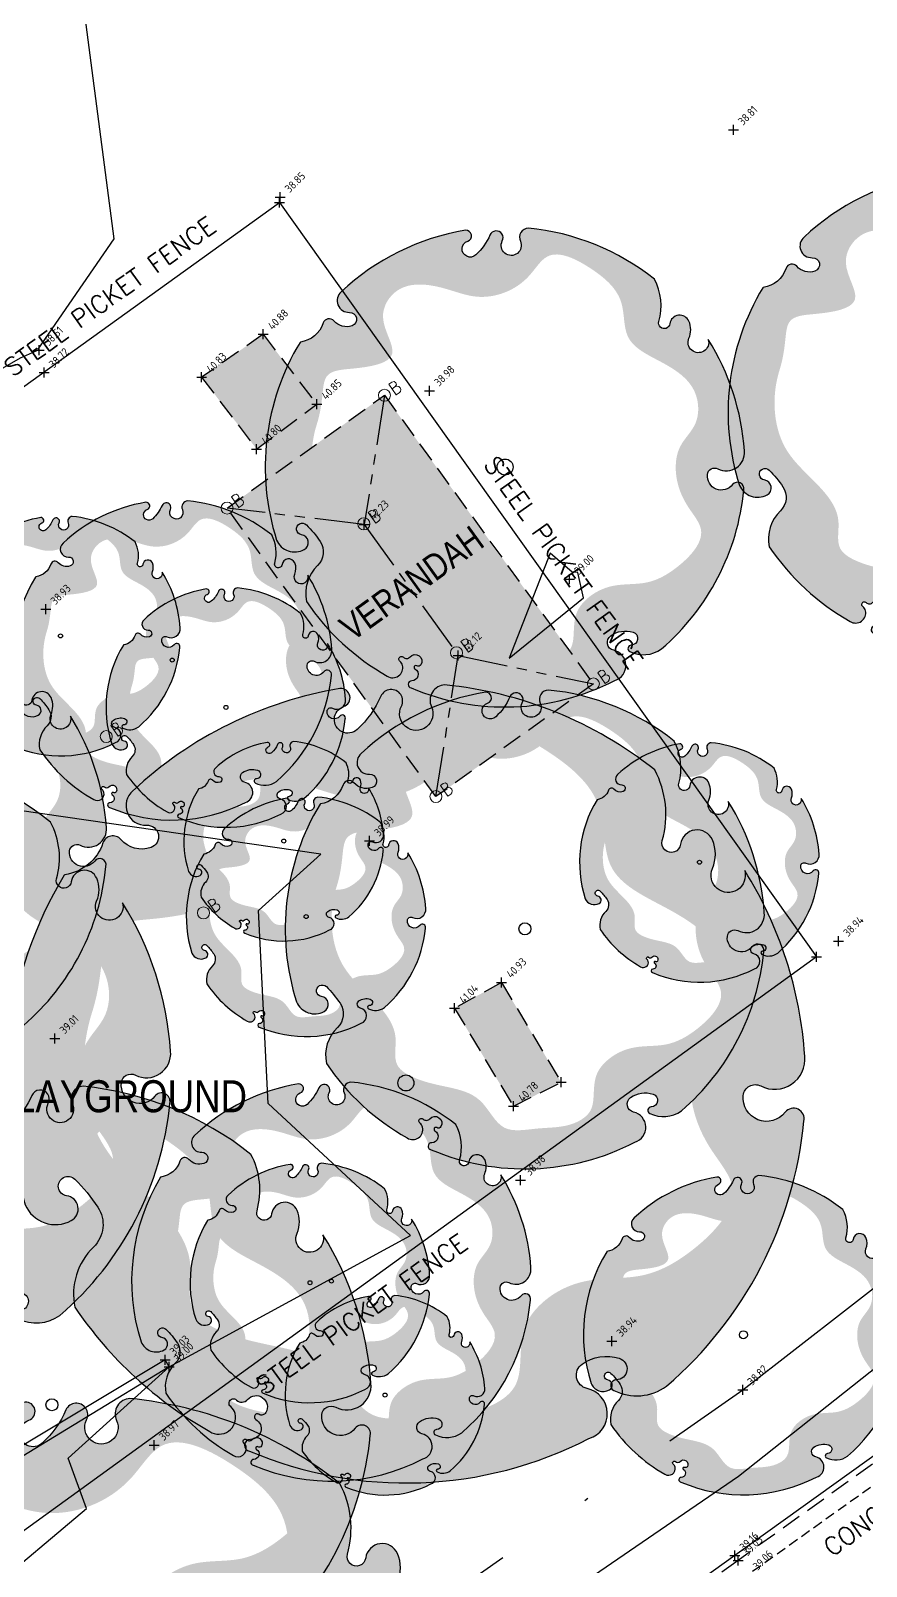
# Model space of a CAD drawing. Header units: metres. Extents: x 246075 to 247503, y 7418632 to 7419642.
# Drawn here: x 246833.66 to 246854.56, y 7418920.47 to 7418958.86 of the extents above; entities that cross this region are included whole.
import ezdxf
from ezdxf.enums import TextEntityAlignment as Align

# ---------------------------------------------------------------- set-up
doc = ezdxf.new("R2010")
doc.units = ezdxf.units.M
for name, pattern in [('DASHDOT', [10, 5, -2.5, 0, -2.5]), ('DASHED', [0.75, 0.5, -0.25]), ('HIDDEN', [0.375, 0.25, -0.125]), ('PHANTOM', [2.5, 1.25, -0.25, 0.25, -0.25, 0.25, -0.25])]:
    doc.linetypes.add(name, pattern=pattern)
for name, color, linetype in [('-TEXT', 7, 'Continuous'), ('103_TOE_OF_BATTER', 37, 'DASHDOT'), ('103_TOE_OF_BATTER-L', 37, 'DASHDOT'), ('103_TOE_OF_BATTER-S', 37, 'DASHDOT'), ('104_EXISTING_SURFACE-L', 35, 'Continuous'), ('104_EXISTING_SURFACE-S', 35, 'Continuous'), ('201_SINGLE_TREE-H', 63, 'Continuous'), ('201_SINGLE_TREE-S', 96, 'Continuous'), ('408_BACK_OF_KERB', 10, 'Continuous'), ('408_BACK_OF_KERB-L', 10, 'Continuous'), ('408_BACK_OF_KERB-S', 10, 'Continuous'), ('604_VERANDAH', 253, 'DASHED'), ('604_VERANDAH-L', 253, 'DASHED'), ('604_VERANDAH-S', 253, 'DASHED'), ('622_RETAIN_WALL_WOOD', 45, 'STONEWALL'), ('622_RETAIN_WALL_WOOD-L', 45, 'STONEWALL'), ('622_RETAIN_WALL_WOOD-S', 45, 'STONEWALL'), ('639_ROOF_RIDGE', 253, 'PHANTOM'), ('639_ROOF_RIDGE-L', 253, 'PHANTOM'), ('639_ROOF_RIDGE-S', 253, 'PHANTOM'), ('903_FENCE', 24, 'FENCELINE'), ('903_FENCE-S', 24, 'Continuous'), ('EX-BOLLARD_(SLS)', 89, 'Continuous'), ('EX-BUILDING_LINE', 150, 'Continuous'), ('Surface_Contours_Major', 4, 'Continuous'), ('Surface_Contours_Minor', 253, 'Continuous')]:
    doc.layers.add(name, color=color, linetype=linetype)
for name, color, linetype, true_color in [('406_LIP_OF_KERB', 7, 'HIDDEN', 0xff4100), ('406_LIP_OF_KERB-L', 7, 'HIDDEN', 0xff4100), ('407_INVERT_OF_KERB', 7, 'DASHED', 0xff4100), ('407_INVERT_OF_KERB-L', 7, 'DASHED', 0xff4100), ('407_INVERT_OF_KERB-S', 7, 'DASHED', 0xff4100)]:
    doc.layers.add(name, color=color, linetype=linetype, true_color=true_color)
doc.styles.add('BOLD', font='ARIALN.TTF')
doc.styles.add('ISO', font='iso.shx')
doc.styles.add('ISO2.5', font='isocp.shx', dxfattribs={"height": 2.5})
doc.styles.get("Standard").update_dxf_attribs({"font": 'SIMPLEX.shx'})
doc.linetypes.add('FENCELINE', pattern='A,0.5,-0.2,["/",Standard,S=0.1,R=0,X=0,Y=-0.05],-0.25', length=0.95)
doc.linetypes.add('STONEWALL', pattern='A,0,-0.0625,[131,AECCLAND,S=1,R=0,X=0,Y=0],-0.06303', length=0.12553)

# ---------------------------------------------------------------- blocks, each defined once
blk = doc.blocks.new('CROSS')
at = {"color": 0, "linetype": 'Continuous'}
for p, q in [((-0.5, 0), (0.5, 0)), ((0, -0.5), (0, 0.5))]:
    blk.add_line(p, q, dxfattribs=at)
blk = doc.blocks.new('201T')
at = {"layer": '201_SINGLE_TREE-S'}
blk.add_circle((0, 0), 0.5, dxfattribs=at)
blk = doc.blocks.new('201C')
at = {"layer": '201_SINGLE_TREE-H', "transparency": 33554534}
h = blk.add_hatch(color=256, dxfattribs=at)
h.paths.add_polyline_path([(-0.3717, -0.3344, 0.222926), (0.0196, -0.4996, 0.770799), (0.0439, -0.4417, -0.650302), (0.0511, -0.4116, -0.234737), (0.0964, -0.4247, -0.847312), (0.0816, -0.4475, 0.78443), (0.0732, -0.4583, 0.276934), (0.1352, -0.4813, 0.193599), (0.4309, -0.2536, 0.800435), (0.4144, -0.2337, -0.75216), (0.3757, -0.1925, -0.528914), (0.4006, -0.1909, 0.594112), (0.4663, -0.1804, 0.123805), (0.4962, 0.0616, -1.41759), (0.4607, 0.0811, 0.206906), (0.4758, 0.1133, 0.759729), (0.4374, 0.1252, -1.073307), (0.4187, 0.1392, 0.194379), (0.4474, 0.2231, 0.144612), (0.2544, 0.4304, 0.53339), (0.2277, 0.4128, -1.592592), (0.1939, 0.4293, 1.030038), (0.1758, 0.4513, -0.10361), (0.1314, 0.4262, -1.238487), (0.1282, 0.4593, 0.884725), (0.1336, 0.4818, 0.147549), (-0.1551, 0.4753, 0.71725), (-0.1579, 0.4291, -0.864032), (-0.1646, 0.4015, -0.310704), (-0.1946, 0.4266, 0.58143), (-0.2167, 0.4321, -0.281558), (-0.2766, 0.4162), (-0.2775, 0.4159, 0.217121), (-0.4959, 0.0634), (-0.4959, 0.0634, 0.440011), (-0.4522, 0.021, 0.723973), (-0.4442, 0.0516, -1.384648), (-0.4262, 0.0659, -0.051107), (-0.4149, 0.0223, -0.361502), (-0.441, -0.0208, 0.256822), (-0.4937, -0.0791, 0.116166), (-0.4065, -0.2911, 0.67803), (-0.3682, -0.2843, 0.170035), (-0.3696, -0.274, -1.054701), (-0.3596, -0.2696, 0.431903), (-0.3468, -0.2749, -0.910728), (-0.3329, -0.2993, -0.42046), (-0.3418, -0.2976, 1.007885), (-0.3479, -0.3018, -0.766634), (-0.3646, -0.3216, 0.938602), (-0.3717, -0.3344)])
edge = h.paths.add_edge_path(flags=16)
edge.add_spline(control_points=[(-0.3177, 0.2468), (-0.303, 0.2628), (-0.2856, 0.2893), (-0.256, 0.3411), (-0.1928, 0.3155), (-0.0921, 0.286), (-0.1162, 0.3941), (-0.0359, 0.4462), (0.0392, 0.3985), (0.1028, 0.3299), (0.1957, 0.3214), (0.2784, 0.3804), (0.3442, 0.2961), (0.3785, 0.2147), (0.3303, 0.1307), (0.3915, 0.0592), (0.4378, -0.0139), (0.4055, -0.0919), (0.3459, -0.1091), (0.3102, -0.1666), (0.3057, -0.2282), (0.3286, -0.3091), (0.2408, -0.3447), (0.1647, -0.3496), (0.103, -0.3142), (0.0463, -0.3153), (0.0047, -0.3356), (-0.0139, -0.3682), (-0.0327, -0.4069), (-0.0927, -0.4151), (-0.1463, -0.3868), (-0.23, -0.3665), (-0.2245, -0.2773), (-0.2864, -0.2294), (-0.3344, -0.1941), (-0.3737, -0.1409), (-0.3276, -0.0866), (-0.344, -0.0009), (-0.3866, 0.0828), (-0.3665, 0.1796), (-0.3359, 0.2271), (-0.3177, 0.2468)], knot_values=[0, 0, 0, 0, 0.064972, 0.101243, 0.15652, 0.245586, 0.324463, 0.387907, 0.486094, 0.554514, 0.671826, 0.728629, 0.823661, 0.919885, 0.989953, 1.075257, 1.171704, 1.23593, 1.293575, 1.346478, 1.426142, 1.479146, 1.570817, 1.644481, 1.712561, 1.774901, 1.807, 1.846291, 1.885582, 1.928182, 2.007036, 2.074591, 2.151638, 2.226455, 2.293426, 2.340744, 2.397548, 2.47317, 2.587294, 2.673595, 2.754259, 2.754259, 2.754259, 2.754259], degree=3, periodic=0)
at = {"layer": '201_SINGLE_TREE-S'}
blk.add_lwpolyline([(-0.3717, -0.3344, 0.222926), (0.0196, -0.4996, 0.770799), (0.0439, -0.4417, -0.650302), (0.0511, -0.4116, -0.234737), (0.0964, -0.4247, -0.847312), (0.0816, -0.4475, 0.78443), (0.0732, -0.4583, 0.276934), (0.1352, -0.4813, 0.193599), (0.4309, -0.2536, 0.800435), (0.4144, -0.2337, -0.75216), (0.3757, -0.1925, -0.528914), (0.4006, -0.1909, 0.594112), (0.4663, -0.1804, 0.123805), (0.4962, 0.0616, -1.41759), (0.4607, 0.0811, 0.206906), (0.4758, 0.1133, 0.759729), (0.4374, 0.1252, -1.073307), (0.4187, 0.1392, 0.194379), (0.4474, 0.2231, 0.144612), (0.2544, 0.4304, 0.53339), (0.2277, 0.4128, -1.592592), (0.1939, 0.4293, 1.030038), (0.1758, 0.4513, -0.10361), (0.1314, 0.4262, -1.238487), (0.1282, 0.4593, 0.884725), (0.1336, 0.4818, 0.147549), (-0.1551, 0.4753, 0.71725), (-0.1579, 0.4291, -0.864032), (-0.1646, 0.4015, -0.310704), (-0.1946, 0.4266, 0.58143), (-0.2167, 0.4321, -0.281558), (-0.2766, 0.4162), (-0.2775, 0.4159, 0.217121), (-0.4959, 0.0634), (-0.4959, 0.0634, 0.440011), (-0.4522, 0.021, 0.723973), (-0.4442, 0.0516, -1.384648), (-0.4262, 0.0659, -0.051107), (-0.4149, 0.0223, -0.361502), (-0.441, -0.0208, 0.256822), (-0.4937, -0.0791, 0.116166), (-0.4065, -0.2911, 0.67803), (-0.3682, -0.2843, 0.170035), (-0.3696, -0.274, -1.054701), (-0.3596, -0.2696, 0.431903), (-0.3468, -0.2749, -0.910728), (-0.3329, -0.2993, -0.42046), (-0.3418, -0.2976, 1.007885), (-0.3479, -0.3018, -0.766634), (-0.3646, -0.3216, 0.938602), (-0.3717, -0.3344)], format="xyb", dxfattribs=at)
blk = doc.blocks.new('BOLR')
at = {"color": 0, "linetype": 'Continuous', "lineweight": 13}
for p, q in [((0.339, 0.168), (0.251, 0.168)), ((0.251, 0.168), (0.251, -0.159)), ((0.339, 0.024), (0.251, 0.024)), ((0.251, 0.024), (0.256, 0.024)), ((0.395, 0.146), (0.339, 0.168)), ((0.339, 0.024), (0.395, 0.04)), ((0.384, 0.007), (0.339, 0.024)), ((0.417, -0.026), (0.384, 0.007)), ((0.411, 0.096), (0.395, 0.146)), ((0.395, 0.04), (0.411, 0.096)), ((0.251, -0.159), (0.339, -0.159)), ((0.251, -0.159), (0.256, -0.159)), ((0.339, -0.159), (0.384, -0.148)), ((0.384, -0.148), (0.417, -0.115)), ((0.433, -0.07), (0.417, -0.026)), ((0.417, -0.115), (0.433, -0.07))]:
    blk.add_line(p, q, dxfattribs=at)
blk.add_circle((0, 0), 0.15, dxfattribs=at)
blk = doc.blocks.new('CK')
at = {"layer": '-TEXT'}
blk.add_text('CONCRETE  K.  &  CH.', height=0.45, dxfattribs=at).set_placement((-0.032, -0.236), align=Align.CENTER)

msp = doc.modelspace()

# ---------------------------------------------------------------- hatches: boundary and pattern name
at = {"layer": 'EX-BUILDING_LINE'}
h = msp.add_hatch(color=9, dxfattribs=at)
h.dxf.hatch_style = 1
h.paths.add_polyline_path([(246837.934, 7418950.195), (246839.309, 7418948.402), (246840.812, 7418949.522), (246839.472, 7418951.271)])
h = msp.add_hatch(color=9, dxfattribs=at)
h.dxf.hatch_style = 1
h.paths.add_polyline_path([(246843.795, 7418939.712), (246838.569, 7418946.926), (246842.506, 7418949.745), (246847.732, 7418942.53)])
h = msp.add_hatch(color=9, dxfattribs=at)
h.dxf.hatch_style = 1
h.paths.add_polyline_path([(246845.438, 7418935.064), (246846.926, 7418932.572), (246845.732, 7418931.971), (246844.256, 7418934.425)])

# ---------------------------------------------------------------- linework, layer by layer
at = {"layer": '103_TOE_OF_BATTER'}
msp.add_lwpolyline([(246705.485, 7418928.476, 0.000003), (246706.202, 7418917.809, 0.000938)], format="xyb", dxfattribs=at)
msp.add_lwpolyline([(246821.197, 7418902.594), (246832.174, 7418910.85), (246841.366, 7418917.826), (246851.468, 7418924.88), (246858.333, 7418930.216)], dxfattribs=at)
at = {"layer": '406_LIP_OF_KERB'}
msp.add_line((246859.859, 7418926.143), (246851.606, 7418920.262), dxfattribs=at)
at = {"layer": '407_INVERT_OF_KERB'}
for p, q in [((246859.592, 7418926.517), (246851.352, 7418920.619)), ((246851.352, 7418920.619), (246842.75, 7418914.452))]:
    msp.add_line(p, q, dxfattribs=at)
at = {"layer": '408_BACK_OF_KERB'}
for p, q in [((246859.502, 7418926.642), (246851.272, 7418920.744)), ((246851.272, 7418920.744), (246842.668, 7418914.567))]:
    msp.add_line(p, q, dxfattribs=at)
at = {"layer": '604_VERANDAH'}
for p, q in [((246839.472, 7418951.271), (246837.934, 7418950.195)), ((246839.472, 7418951.271), (246840.812, 7418949.522)), ((246837.934, 7418950.195), (246839.309, 7418948.402)), ((246838.569, 7418946.926), (246842.506, 7418949.745)), ((246842.506, 7418949.745), (246847.732, 7418942.53)), ((246839.309, 7418948.402), (246840.812, 7418949.522)), ((246843.795, 7418939.712), (246838.569, 7418946.926)), ((246847.732, 7418942.53), (246843.795, 7418939.712)), ((246845.438, 7418935.064), (246844.256, 7418934.425)), ((246845.438, 7418935.064), (246846.926, 7418932.572)), ((246844.256, 7418934.425), (246845.732, 7418931.971)), ((246845.732, 7418931.971), (246846.926, 7418932.572))]:
    msp.add_line(p, q, dxfattribs=at)
at = {"layer": '622_RETAIN_WALL_WOOD'}
for p, q in [((246837.017, 7418925.635), (246832.902, 7418923.159)), ((246837.122, 7418925.457), (246837.017, 7418925.635)), ((246837.122, 7418925.457), (246832.967, 7418922.922))]:
    msp.add_line(p, q, dxfattribs=at)
at = {"layer": '639_ROOF_RIDGE'}
for p, q in [((246842.506, 7418949.745), (246842.002, 7418946.514)), ((246842.002, 7418946.514), (246838.569, 7418946.926)), ((246842.002, 7418946.514), (246844.353, 7418943.239)), ((246843.795, 7418939.712), (246844.353, 7418943.239)), ((246844.353, 7418943.239), (246847.732, 7418942.53))]:
    msp.add_line(p, q, dxfattribs=at)
at = {"layer": '903_FENCE'}
for p, q in [((246831.585, 7418948.597), (246839.88, 7418954.567)), ((246839.88, 7418954.567), (246853.31, 7418935.704)), ((246853.31, 7418935.704), (246831.145, 7418919.673))]:
    msp.add_line(p, q, dxfattribs=at)
at = {"layer": 'Surface_Contours_Major', "elevation": 39}
for points in [[(246847.343, 7418945.315), (246847.199, 7418945.325), (246846.653, 7418945.801), (246845.622, 7418943.172), (246847.483, 7418944.684)], [(246825.449, 7418936.665), (246827.68, 7418930.348), (246829.211, 7418926.13), (246829.759, 7418924.563), (246830.904, 7418923.955), (246832.495, 7418923.14), (246832.342, 7418922.236), (246832.55, 7418919.815), (246835.053, 7418921.918), (246834.594, 7418923.172), (246837.121, 7418925.457), (246843.161, 7418928.739), (246839.595, 7418932.045), (246839.357, 7418936.863), (246840.918, 7418938.274), (246832.735, 7418939.457), (246829.503, 7418939.176), (246828.143, 7418939.252), (246826.013, 7418938.048), (246825.158, 7418937.503)]]:
    msp.add_lwpolyline(points, close=True, dxfattribs=at)
msp.add_lwpolyline([(246855.095, 7418925.676), (246851.365, 7418922.717), (246846.381, 7418919.304), (246842.156, 7418915.849), (246839.148, 7418913.321), (246835.505, 7418909.452), (246838.995, 7418911.86), (246842.732, 7418914.477), (246846.155, 7418916.893), (246844.188, 7418915.035), (246844.007, 7418914.83), (246843.105, 7418913.904), (246841.36, 7418911.185), (246838.634, 7418907.058), (246838.527, 7418906.661), (246838.774, 7418906.526), (246839.875, 7418906.192), (246841.761, 7418905.699), (246842.319, 7418905.732), (246846.843, 7418907.67), (246854.304, 7418911.826), (246856.835, 7418913.268)], dxfattribs=at)
at = {"layer": 'Surface_Contours_Minor', "elevation": 38.5}
msp.add_lwpolyline([(246834.537, 7418962.852), (246835.737, 7418953.657), (246833.832, 7418950.896), (246833.844, 7418950.875), (246833.396, 7418950.672), (246832.082, 7418949.925), (246831.051, 7418950.768), (246830.434, 7418951.179), (246829.493, 7418953.347), (246826.501, 7418957.392), (246826.454, 7418957.456), (246823.822, 7418958.578), (246823.561, 7418959.603)], dxfattribs=at)

# ---------------------------------------------------------------- block references
at = {"layer": '-TEXT', "rotation": 35.47310496553427}
msp.add_blockref('CK', (246856.468, 7418922.956), dxfattribs=at)
at = {"layer": '103_TOE_OF_BATTER-S', "xscale": 0.25, "yscale": 0.25, "zscale": 0.25}
msp.add_blockref('CROSS', (246851.468, 7418924.88), dxfattribs=at)
at = {"layer": '104_EXISTING_SURFACE-S', "xscale": 0.25, "yscale": 0.25, "zscale": 0.25}
for p in [(246851.236, 7418956.383), (246839.899, 7418954.7), (246833.869, 7418950.87), (246833.996, 7418950.314), (246843.635, 7418949.861), (246847.136, 7418945.151), (246834.037, 7418944.397), (246842.131, 7418938.604), (246853.866, 7418936.099), (246834.265, 7418933.665), (246845.908, 7418930.127), (246848.194, 7418926.097), (246836.748, 7418923.501)]:
    msp.add_blockref('CROSS', p, dxfattribs=at)
at = {"layer": '201_SINGLE_TREE-S', "rotation": 25}
for name, p, xscale, yscale, zscale in [('201C', (246857.101, 7418949.32), 12, 12, 12), ('201C', (246845.523, 7418947.953), 12, 12, 12), ('201C', (246821.314, 7418940.297), 20, 20, 20), ('201C', (246837.197, 7418943.126), 8, 8, 8), ('201T', (246845.523, 7418947.953), 0.4, 0.4, 0.4), ('201C', (246834.403, 7418943.731), 6, 6, 6), ('201C', (246829.566, 7418938.542), 12, 12, 12), ('201C', (246838.541, 7418941.945), 6, 6, 6), ('201C', (246843.044, 7418932.554), 20, 20, 20), ('201C', (246846.022, 7418936.407), 12, 12, 12), ('201T', (246834.403, 7418943.731), 0.1, 0.1, 0.1), ('201C', (246829.175, 7418932.81), 16, 16, 16), ('201T', (246837.197, 7418943.126), 0.1, 0.1, 0.1), ('201C', (246839.989, 7418938.602), 5, 5, 5), ('201T', (246838.541, 7418941.945), 0.1, 0.1, 0.1), ('201C', (246850.387, 7418938.074), 6, 6, 6), ('201C', (246840.548, 7418936.714), 6, 6, 6), ('201T', (246839.989, 7418938.602), 0.1, 0.1, 0.1), ('201T', (246850.387, 7418938.074), 0.1, 0.1, 0.1), ('201T', (246840.548, 7418936.714), 0.1, 0.1, 0.1), ('201T', (246846.022, 7418936.407), 0.3, 0.3, 0.3), ('201C', (246834.188, 7418924.509), 16, 16, 16), ('201C', (246841.181, 7418927.6), 10, 10, 10), ('201T', (246843.044, 7418932.554), 0.4, 0.4, 0.4), ('201C', (246840.644, 7418927.56), 6, 6, 6), ('201C', (246851.485, 7418926.258), 8, 8, 8), ('201C', (246822.818, 7418914.669), 20, 20, 20), ('201C', (246835.167, 7418914.713), 20, 20, 20), ('201C', (246842.522, 7418924.752), 5, 5, 5), ('201T', (246840.644, 7418927.56), 0.1, 0.1, 0.1), ('201T', (246841.181, 7418927.6), 0.1, 0.1, 0.1), ('201T', (246851.485, 7418926.258), 0.2, 0.2, 0.2), ('201T', (246842.522, 7418924.752), 0.1, 0.1, 0.1), ('201T', (246834.188, 7418924.509), 0.3, 0.3, 0.3), ('201C', (246835.939, 7418916.444), 7, 7, 7)]:
    msp.add_blockref(name, p, dxfattribs=dict(at, xscale=xscale, yscale=yscale, zscale=zscale))
at = {"layer": '407_INVERT_OF_KERB-S', "xscale": 0.25, "yscale": 0.25, "zscale": 0.25}
msp.add_blockref('CROSS', (246851.352, 7418920.619), dxfattribs=at)
at = {"layer": '408_BACK_OF_KERB-S', "xscale": 0.25, "yscale": 0.25, "zscale": 0.25}
msp.add_blockref('CROSS', (246851.272, 7418920.744), dxfattribs=at)
at = {"layer": '604_VERANDAH-S', "xscale": 0.25, "yscale": 0.25, "zscale": 0.25}
for p in [(246839.472, 7418951.271), (246837.934, 7418950.195), (246840.812, 7418949.522), (246839.309, 7418948.402), (246845.438, 7418935.064), (246844.256, 7418934.425), (246846.926, 7418932.572), (246845.732, 7418931.971)]:
    msp.add_blockref('CROSS', p, dxfattribs=at)
at = {"layer": '622_RETAIN_WALL_WOOD-S', "xscale": 0.25, "yscale": 0.25, "zscale": 0.25}
for p in [(246837.017, 7418925.635), (246837.122, 7418925.457)]:
    msp.add_blockref('CROSS', p, dxfattribs=at)
at = {"layer": '639_ROOF_RIDGE-S', "xscale": 0.25, "yscale": 0.25, "zscale": 0.25}
for p in [(246842.002, 7418946.514), (246844.353, 7418943.239)]:
    msp.add_blockref('CROSS', p, dxfattribs=at)
at = {"layer": '903_FENCE-S', "xscale": 0.25, "yscale": 0.25, "zscale": 0.25}
for p in [(246839.88, 7418954.567), (246853.31, 7418935.704)]:
    msp.add_blockref('CROSS', p, dxfattribs=at)
at = {"layer": 'EX-BOLLARD_(SLS)', "rotation": 35}
for p in [(246842.506, 7418949.745), (246838.569, 7418946.926), (246841.991, 7418946.532), (246844.309, 7418943.31), (246847.732, 7418942.53), (246835.549, 7418941.212), (246843.795, 7418939.712), (246837.98, 7418936.806)]:
    msp.add_blockref('BOLR', p, dxfattribs=at)

# ---------------------------------------------------------------- texts
at = {"layer": '-TEXT'}
for rotation, p in [(35.7387, (246835.77, 7418952.036)), (305.45, (246846.8, 7418945.44)), (35.8768, (246842.072, 7418926.597))]:
    msp.add_text('STEEL PICKET FENCE', height=0.45, rotation=rotation, dxfattribs=at).set_placement(p, align=Align.CENTER)
at = {"layer": '-TEXT', "style": 'BOLD'}
msp.add_text('VERANDAH', height=0.65, rotation=35.7893, dxfattribs=at).set_placement((246843.374, 7418944.786), align=Align.CENTER)
msp.add_text('PLAYGROUND', height=0.8, dxfattribs=at).set_placement((246835.86, 7418931.822), align=Align.CENTER)
at = {"layer": '103_TOE_OF_BATTER-L', "style": 'ISO2.5'}
msp.add_text('38.82', height=0.2, rotation=45, dxfattribs=at).set_placement((246851.635, 7418925.048), align=Align.MIDDLE_LEFT)
at = {"layer": '104_EXISTING_SURFACE-L', "style": 'ISO2.5'}
for s, p in [('38.81', (246851.403, 7418956.55)), ('38.85', (246840.066, 7418954.867)), ('38.51', (246834.037, 7418951.038)), ('38.72', (246834.163, 7418950.481)), ('38.98', (246843.802, 7418950.028)), ('39.00', (246847.303, 7418945.318)), ('38.93', (246834.204, 7418944.564)), ('38.99', (246842.299, 7418938.772)), ('38.94', (246854.033, 7418936.267)), ('39.01', (246834.433, 7418933.832)), ('38.98', (246846.075, 7418930.294)), ('38.94', (246848.361, 7418926.264)), ('38.97', (246836.916, 7418923.668))]:
    msp.add_text(s, height=0.2, rotation=45, dxfattribs=at).set_placement(p, align=Align.MIDDLE_LEFT)
at = {"layer": '406_LIP_OF_KERB-L', "style": 'ISO2.5'}
msp.add_text('39.06', height=0.2, rotation=45, dxfattribs=at).set_placement((246851.773, 7418920.429), align=Align.MIDDLE_LEFT)
at = {"layer": '407_INVERT_OF_KERB-L', "style": 'ISO2.5'}
msp.add_text('39.05', height=0.2, rotation=45, dxfattribs=at).set_placement((246851.519, 7418920.786), align=Align.MIDDLE_LEFT)
at = {"layer": '408_BACK_OF_KERB-L', "style": 'ISO2.5'}
msp.add_text('39.16', height=0.2, rotation=45, dxfattribs=at).set_placement((246851.44, 7418920.911), align=Align.MIDDLE_LEFT)
at = {"layer": '604_VERANDAH-L', "style": 'ISO'}
for s, p in [('40.88', (246839.639, 7418951.438)), ('40.83', (246838.101, 7418950.363)), ('40.85', (246840.98, 7418949.69)), ('40.80', (246839.476, 7418948.569)), ('40.93', (246845.606, 7418935.231)), ('41.04', (246844.424, 7418934.592)), ('40.78', (246845.9, 7418932.138))]:
    msp.add_text(s, height=0.2, rotation=45, dxfattribs=at).set_placement(p, align=Align.MIDDLE_LEFT)
at = {"layer": '622_RETAIN_WALL_WOOD-L', "style": 'ISO2.5'}
for s, p in [('39.03', (246837.184, 7418925.802)), ('39.00', (246837.289, 7418925.624))]:
    msp.add_text(s, height=0.2, rotation=45, dxfattribs=at).set_placement(p, align=Align.MIDDLE_LEFT)
at = {"layer": '639_ROOF_RIDGE-L', "style": 'ISO2.5'}
for s, p in [('42.23', (246842.17, 7418946.681)), ('42.12', (246844.52, 7418943.407))]:
    msp.add_text(s, height=0.2, rotation=45, dxfattribs=at).set_placement(p, align=Align.MIDDLE_LEFT)

doc.saveas('drawing.dxf')
